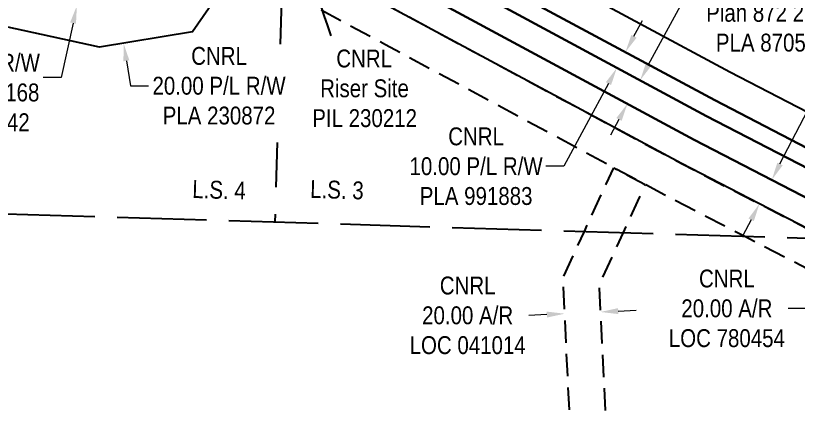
# Model space of a CAD drawing. Extents: x 363622 to 367570, y 6065436 to 6068816.
# Drawn here: x 364493.6 to 364930.9, y 6065527.8 to 6065757.4 of the extents above; entities that cross this region are included whole.
import ezdxf

# ---------------------------------------------------------------- set-up
doc = ezdxf.new("R2010")
doc.units = 0
doc.header["$LTSCALE"] = 5
for name, pattern in [('foc-ACCESSROAD', [3.75, 2.5, -1.25]), ('foc-LSD', [8, 5, -3]), ('foc-UNSURVEYED', [12.5, 10, -2.5])]:
    doc.linetypes.add(name, pattern=pattern)
for name, color, linetype in [('C-AR', 13, 'foc-ACCESSROAD'), ('C-RW', 13, 'Continuous'), ('F-RW', 190, 'Continuous'), ('L-SECTION-LSD', 7, 'foc-LSD'), ('L-USEC', 7, 'foc-UNSURVEYED')]:
    doc.layers.add(name, color=color, linetype=linetype)
for name, color, linetype, lineweight in [('C-AR-T', 13, 'Continuous', 9), ('C-RW-T', 13, 'Continuous', 9), ('C-WS-T', 13, 'Continuous', 9), ('F-RW-T', 190, 'Continuous', 9)]:
    doc.layers.add(name, color=color, linetype=linetype, lineweight=lineweight)
doc.styles.add('100L', font='ARIALN.TTF', dxfattribs={"height": 11})
doc.styles.add('80CG', font='ARIALN.TTF', dxfattribs={"height": 10})
doc.styles.add('80L', font='ARIALN.TTF', dxfattribs={"height": 10})
doc.dimstyles.new('Compass 5 000', dxfattribs={"dimscale": 5, "dimtxt": 9, "dimasz": 2, "dimexe": 0.2, "dimexo": 0.0625, "dimgap": 0.5, "dimtad": 0, "dimtih": 1, "dimtoh": 1, "dimzin": 0, "dimdsep": 46, "dimtxsty": '80CG', "dimcen": 0.1, "dimse1": 1, "dimse2": 1, "dimclrd": 256, "dimclrt": 256, "dimaunit": 1, "dimadec": 4, "dimazin": 0, "dimtfac": 0.06, "dimtofl": 0, "dimtmove": 0, "dimatfit": 1, "dimfxl": 0.2, "dimtolj": 1, "dimtzin": 0, "dimlwd": -1, "dimarcsym": 0})

# ---------------------------------------------------------------- blocks, each defined once
blk = doc.blocks.new('*D448')
at = {"layer": 'C-AR-T', "transparency": 16777216}
for p, q in [((364790.73, 6065590.27), (364780.74, 6065589.78)), ((364830.68, 6065592.21), (364840.67, 6065592.7))]:
    blk.add_line(p, q, dxfattribs=at)
for points in [[(364830.6, 6065593.87), (364830.76, 6065590.54), (364820.69, 6065591.72)], [(364790.65, 6065591.93), (364790.81, 6065588.6), (364800.72, 6065590.75)]]:
    blk.add_solid(points, dxfattribs=at)
at = {"layer": 'C-AR-T', "transparency": 16777216, "insert": (364746.45, 6065589.78), "char_height": 10, "attachment_point": 5, "style": '80CG'}
blk.add_mtext('\\A1;CNRL\\P20.00 A/R\\PLOC 041014', dxfattribs=at)
blk = doc.blocks.new('*D451')
at = {"layer": 'C-AR-T', "transparency": 16777216}
for p, q in [((364958.68, 6065638.11), (364963.27, 6065646.99)), ((364940.32, 6065602.57), (364935.74, 6065593.69)), ((364935.74, 6065593.69), (364925.74, 6065593.69))]:
    blk.add_line(p, q, dxfattribs=at)
for points in [[(364957.2, 6065638.87), (364960.16, 6065637.34), (364954.09, 6065629.22)], [(364938.84, 6065603.34), (364941.81, 6065601.81), (364944.91, 6065611.46)]]:
    blk.add_solid(points, dxfattribs=at)
at = {"layer": 'C-AR-T', "transparency": 16777216, "insert": (364891.45, 6065593.69), "char_height": 10, "attachment_point": 5, "style": '80CG'}
blk.add_mtext('\\A1;CNRL\\P20.00 A/R\\PLOC 780454', dxfattribs=at)
blk = doc.blocks.new('*D457')
at = {"layer": 'C-RW-T', "transparency": 16777216}
for p, q in [((364532.77, 6065785.39), (364534.91, 6065795.16)), ((364525.7, 6065753.22), (364519.01, 6065722.73)), ((364519.01, 6065722.73), (364509.01, 6065722.73))]:
    blk.add_line(p, q, dxfattribs=at)
for points in [[(364531.14, 6065785.75), (364534.39, 6065785.03), (364530.62, 6065775.62)], [(364524.08, 6065753.58), (364527.33, 6065752.86), (364527.85, 6065762.99)]]:
    blk.add_solid(points, dxfattribs=at)
at = {"layer": 'C-RW-T', "transparency": 16777216, "insert": (364469.92, 6065722.73), "char_height": 10, "attachment_point": 5, "style": '80CG'}
blk.add_mtext('\\A1;CNRL\\P13.00 P/L R/W\\PPlan 022 2168\\PPLA 002542', dxfattribs=at)
blk = doc.blocks.new('*D468')
at = {"layer": 'C-RW-T', "transparency": 16777216}
for p, q in [((364549.11, 6065771.71), (364547.5, 6065781.58)), ((364555.56, 6065732.13), (364557.84, 6065718.15)), ((364557.84, 6065718.15), (364567.84, 6065718.15))]:
    blk.add_line(p, q, dxfattribs=at)
for points in [[(364550.75, 6065771.98), (364547.46, 6065771.45), (364550.72, 6065761.84)], [(364557.2, 6065732.4), (364553.91, 6065731.86), (364553.95, 6065742)]]:
    blk.add_solid(points, dxfattribs=at)
at = {"layer": 'C-RW-T', "transparency": 16777216, "insert": (364607.38, 6065718.15), "char_height": 10, "attachment_point": 5, "style": '80CG', "bg_fill": 3, "box_fill_scale": 1.1, "bg_fill_color": 256, "bg_fill_true_color": 13158600, "bg_fill_transparency": 0}
blk.add_mtext('\\A1;CNRL\\P20.00 P/L R/W\\PPLA 230872', dxfattribs=at)
blk = doc.blocks.new('*D470')
at = {"layer": 'C-RW-T', "transparency": 16777216}
for p, q in [((364921.17, 6065674.46), (364947.61, 6065725.63)), ((364947.61, 6065725.63), (364957.61, 6065725.63)), ((364905.06, 6065643.29), (364900.47, 6065634.41))]:
    blk.add_line(p, q, dxfattribs=at)
for points in [[(364919.69, 6065675.23), (364922.65, 6065673.7), (364916.58, 6065665.58)], [(364903.58, 6065644.06), (364906.54, 6065642.53), (364909.65, 6065652.18)]]:
    blk.add_solid(points, dxfattribs=at)
at = {"layer": 'C-RW-T', "transparency": 16777216, "insert": (364996.7, 6065725.63), "char_height": 10, "attachment_point": 5, "style": '80CG'}
blk.add_mtext('\\A1;CNRL\\P15.00 P/L R/W\\PPlan 832 1180\\PPLA 840396', dxfattribs=at)
blk = doc.blocks.new('*D472')
at = {"layer": 'F-RW-T', "transparency": 16777216}
for p, q in [((364847.65, 6065730.03), (364867.73, 6065767.25)), ((364867.73, 6065767.25), (364877.73, 6065767.25)), ((364831.09, 6065699.35), (364826.34, 6065690.55))]:
    blk.add_line(p, q, dxfattribs=at)
for points in [[(364846.18, 6065730.82), (364849.12, 6065729.24), (364842.9, 6065721.23)], [(364829.62, 6065700.14), (364832.56, 6065698.56), (364835.84, 6065708.15)]]:
    blk.add_solid(points, dxfattribs=at)
at = {"layer": 'F-RW-T', "transparency": 16777216, "insert": (364916.82, 6065767.25), "char_height": 10, "attachment_point": 5, "style": '80CG'}
blk.add_mtext('\\A1;Cenovus\\P15.00 P/L R/W\\PPlan 872 2870\\PPLA 870554', dxfattribs=at)
blk = doc.blocks.new('*D478')
at = {"layer": 'C-RW-T', "transparency": 16777216}
for p, q in [((364839.47, 6065745.83), (364844.22, 6065754.63)), ((364825.21, 6065719.41), (364800.25, 6065673.16)), ((364800.25, 6065673.16), (364790.25, 6065673.16))]:
    blk.add_line(p, q, dxfattribs=at)
for points in [[(364838.01, 6065746.63), (364840.94, 6065745.04), (364834.72, 6065737.03)], [(364823.75, 6065720.2), (364826.68, 6065718.62), (364829.96, 6065728.21)]]:
    blk.add_solid(points, dxfattribs=at)
at = {"layer": 'C-RW-T', "transparency": 16777216, "insert": (364751.17, 6065673.16), "char_height": 10, "attachment_point": 5, "style": '80CG'}
blk.add_mtext('\\A1;CNRL\\P10.00 P/L R/W\\PPLA 991883', dxfattribs=at)

msp = doc.modelspace()

# ---------------------------------------------------------------- linework, layer by layer
at = {"layer": 'C-AR', "flags": 128}
msp.add_lwpolyline([(364803.331, 6065537.019), (364799.741, 6065610.828), (364811.721, 6065636.761), (364823.878, 6065663.088), (364828.163, 6065672.38), (364845.782, 6065662.902), (364841.544, 6065653.712), (364833.423, 6065636.101), (364819.952, 6065606.899), (364823.38, 6065536.409)], dxfattribs=at)
at = {"layer": 'C-RW'}
msp.add_lwpolyline([(364617.767, 6065784.729), (364592.548, 6065748.288), (364540.472, 6065739.801), (364487.475, 6065751.375)], dxfattribs=at)
at = {"layer": 'F-RW'}
msp.add_lwpolyline([(365041.1, 6066022.847), (364737.28, 6065883.839), (364704.511, 6065847.073), (364705.308, 6065827.033), (364722.919, 6065817.569), (364731.724, 6065812.836), (364749.335, 6065803.371), (364893.188, 6065726.054), (365039.922, 6065650.212)], dxfattribs=at)
at = {"layer": 'L-SECTION-LSD'}
msp.add_line((364662.781, 6066446.054), (364638.623, 6065642.049), dxfattribs=at)
at = {"layer": 'L-USEC'}
msp.add_line((364237.939, 6065654.258), (365039.312, 6065629.841), dxfattribs=at)

# ---------------------------------------------------------------- texts
at = {"layer": 'C-WS-T', "insert": (364659.02, 6065738.432), "char_height": 9.99661, "attachment_point": 1, "style": '80L'}
msp.add_mtext_dynamic_manual_height_columns('\\pi13.94704;CNRL\\P\\pi4.91191;Riser Site\\P\\pi0.48981;PIL 230212', width=58.08167, gutter_width=49.983, heights=[0], dxfattribs=at)

# ---------------------------------------------------------------- dimensions: what is measured, and where the dimension line sits
at = {"layer": 'C-AR-T'}
dim = msp.add_linear_dim(base=(364944.914, 6065611.458), p1=(364936.298, 6065638.414), p2=(364927.121, 6065620.648), angle=242.68286, text='CNRL\\P20.00 A/R\\PLOC 780454', dimstyle='Compass 5 000', dxfattribs=at)
dim.commit()
dim.dimension.update_dxf_attribs({"geometry": '*D451', "text_midpoint": (364891.445, 6065593.688), "dimtype": 161})
dim = msp.add_aligned_dim(p1=(364820.721, 6065591.098), p2=(364800.748, 6065590.126), distance=-0.627, text='CNRL\\P20.00 A/R\\PLOC 041014', dimstyle='Compass 5 000', dxfattribs=at)
dim.commit()
dim.dimension.update_dxf_attribs({"geometry": '*D448', "text_midpoint": (364746.451, 6065589.781)})
at = {"layer": 'C-RW-T'}
for base, p1, p2, angle, text, picture, middle in [((364916.575, 6065665.578), (364895.958, 6065659.253), (364902.884, 6065672.654), 62.66832, 'CNRL\\P15.00 P/L R/W\\PPlan 832 1180\\PPLA 840396', '*D470', (364996.7, 6065725.633)), ((364527.848, 6065762.987), (364532.176, 6065775.283), (364529.402, 6065762.646), 257.6173, 'CNRL\\P13.00 P/L R/W\\PPlan 022 2168\\PPLA 002542', '*D457', (364469.924, 6065722.732)), ((364829.964, 6065728.212), (364819.169, 6065745.428), (364814.408, 6065736.607), 241.64624, 'CNRL\\P10.00 P/L R/W\\PPLA 991883', '*D478', (364751.167, 6065673.158))]:
    dim = msp.add_linear_dim(base=base, p1=p1, p2=p2, angle=angle, text=text, dimstyle='Compass 5 000', dxfattribs=at)
    dim.commit()
    dim.dimension.update_dxf_attribs({"geometry": picture, "text_midpoint": middle, "dimtype": 161})
at = {"layer": 'F-RW-T'}
dim = msp.add_linear_dim(base=(364842.9, 6065721.231), p1=(364848.553, 6065701.286), p2=(364855.613, 6065714.37), angle=61.64624, text='Cenovus\\P15.00 P/L R/W\\PPlan 872 2870\\PPLA 870554', dimstyle='Compass 5 000', dxfattribs=at)
dim.commit()
dim.dimension.update_dxf_attribs({"geometry": '*D472', "text_midpoint": (364916.82, 6065767.251), "dimtype": 161})

# ---------------------------------------------------------------- next in the draw order: texts
at = {"layer": 'L-SECTION-LSD', "attachment_point": 1, "rotation": 358.25505, "style": '100L', "bg_fill": 3, "box_fill_scale": 1.5, "bg_fill_color": 256, "bg_fill_transparency": 0}
for s, width, insert, char_height in [('\\pi1.98533;L.S. 4', 30.52954, (364590.604, 6065665.523), 9.99661), ('L.S. 3', 30.36562, (364658.541, 6065665.523), 9.9966)]:
    msp.add_mtext_dynamic_manual_height_columns(s, width=width, gutter_width=54.981, heights=[0], dxfattribs=dict(at, insert=insert, char_height=char_height))

# ---------------------------------------------------------------- next in the draw order: linework, layer by layer
at = {"layer": 'C-AR', "flags": 128}
for points in [[(364134.07, 6066193.9), (364211.361, 6066123.863), (364231.423, 6066105.684), (364260.8, 6066079.064), (364330.018, 6066016.342), (364432.228, 6065924.979), (364447.115, 6065911.653), (364466.584, 6065894.27), (364479.162, 6065883.318), (364483.276, 6065879.64), (364490.731, 6065872.984), (364504.636, 6065865.792), (364513.826, 6065861.039), (364522.722, 6065856.438), (364540.006, 6065847.499), (364579.733, 6065826.953), (364593.085, 6065820.048), (364604.595, 6065814.096), (364625.979, 6065803.036), (364635.082, 6065798.327), (364665.638, 6065782.524), (364866.077, 6065674.689), (364947.491, 6065632.632), (365037.995, 6065585.885), (365136.482, 6065535.011)], [(365106.934, 6065527.769), (365037.331, 6065563.723), (364901.195, 6065634.039), (364856.765, 6065656.994), (364845.782, 6065662.902), (364828.163, 6065672.38), (364700.485, 6065741.07), (364691.867, 6065745.707), (364656.162, 6065764.916), (364621.001, 6065783.064), (364612.112, 6065787.642), (364595.543, 6065796.049), (364584.048, 6065801.881), (364570.533, 6065808.738), (364499.228, 6065844.915), (364490.029, 6065849.582), (364477.057, 6065856.164), (364476.414, 6065856.773), (364475.833, 6065857.322), (364471.117, 6065861.782), (364469.09, 6065863.7), (364462.076, 6065870.335), (364454.554, 6065877.45), (364452.009, 6065880.002), (364433.565, 6065896.542), (364418.681, 6065909.89), (364316.566, 6066001.471), (364306.396, 6066010.757), (364287.876, 6066027.54), (364260.011, 6066052.87), (364230.636, 6066079.572), (364133.291, 6066168.06)]]:
    msp.add_lwpolyline(points, dxfattribs=at)
at = {"layer": 'C-RW'}
for points in [[(365016.893, 6065630.522), (364879.993, 6065701.213), (364655.191, 6065822.529), (364647.756, 6065826.542), (364646.246, 6065827.359), (364638.757, 6065831.399), (364628.509, 6065840.465), (364622.217, 6065846.033), (364628.869, 6065853.253), (364634.785, 6065847.97), (364644.362, 6065839.359), (364652.561, 6065834.955), (364661.266, 6065830.275), (364670.248, 6065825.447), (364685.69, 6065817.15), (364696.803, 6065811.195), (364714.416, 6065801.743), (364723.226, 6065797.013), (364740.838, 6065787.553), (364884.797, 6065710.135), (365039.312, 6065629.841)], [(364685.617, 6065789.149), (364873.201, 6065687.995), (364982.371, 6065631.571)], [(364947.491, 6065632.632), (364866.077, 6065674.689), (364665.638, 6065782.524)]]:
    msp.add_lwpolyline(points, dxfattribs=at)
at = {"layer": 'F-RW'}
for points in [[(365039.312, 6065629.841), (364884.797, 6065710.135), (364740.838, 6065787.553), (364723.226, 6065797.013), (364714.416, 6065801.743), (364696.803, 6065811.195), (364685.69, 6065817.15), (364685.224, 6065828.854), (364684.907, 6065836.811), (364684.264, 6065853.004), (364688.873, 6065855.117), (364726.965, 6065897.81), (365033.903, 6066038.237)], [(364655.191, 6065822.529), (364879.993, 6065701.213), (365016.893, 6065630.522)], [(364982.371, 6065631.571), (364873.201, 6065687.995), (364685.617, 6065789.149)]]:
    msp.add_lwpolyline(points, dxfattribs=at)

# ---------------------------------------------------------------- next in the draw order: dimensions: what is measured, and where the dimension line sits
at = {"layer": 'C-RW-T'}
dim = msp.add_linear_dim(base=(364553.951, 6065741.998), p1=(364552.999, 6065762.216), p2=(364556.234, 6065742.37), angle=279.25642, text='CNRL\\P20.00 P/L R/W\\PPLA 230872', dimstyle='Compass 5 000', override={"dimtfill": 1}, dxfattribs=at)
dim.commit()
dim.dimension.update_dxf_attribs({"geometry": '*D468', "text_midpoint": (364607.377, 6065718.155), "dimtype": 161})

# ---------------------------------------------------------------- next in the draw order: leaders
at = {"layer": 'C-WS-T', "path_type": 1}
msp.add_leader([(364638.823, 6065837.705), (364669.974, 6065746.024)], dimstyle='Compass 5 000', override={"dimgap": 0.5, "dimtad": 0, "dimldrblk": 'Small'}, dxfattribs=at)

doc.saveas('drawing.dxf')
